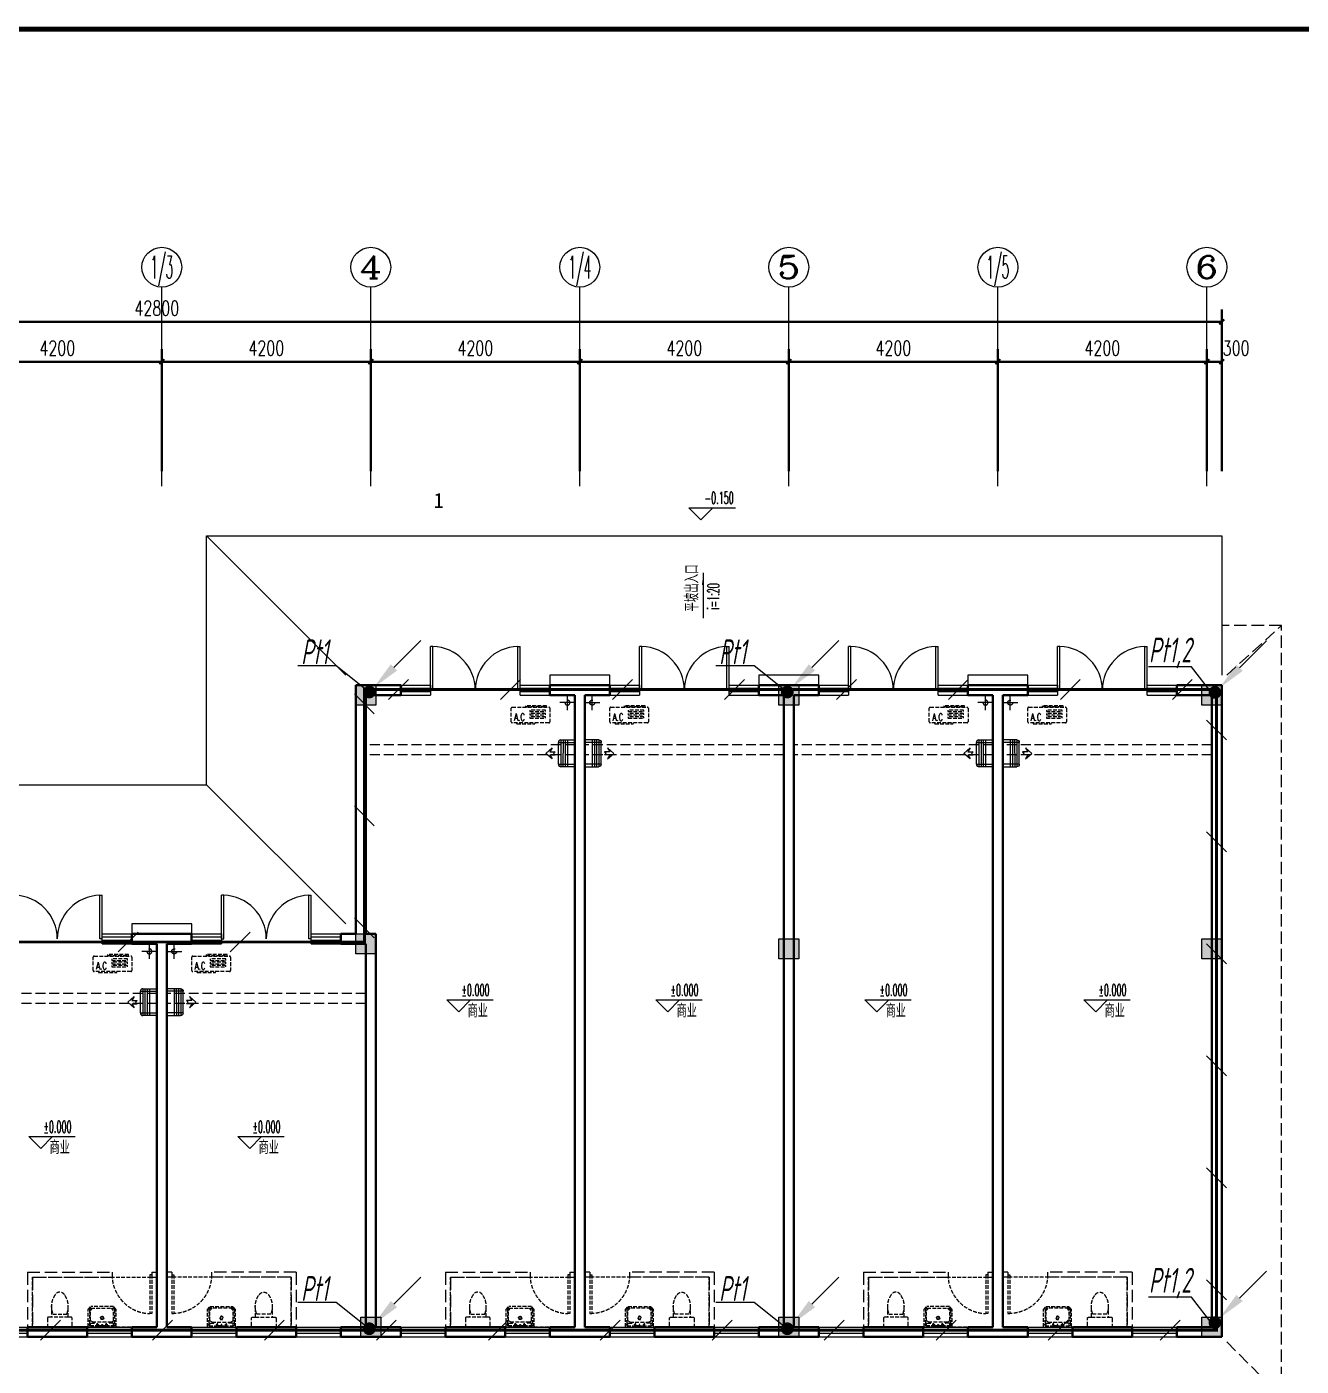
# Model space of a CAD drawing. Extents: x 679383 to 1725648, y -4158549 to 860327.
# Drawn here: x 773603 to 799212, y -2313603 to -2286683 of the extents above; entities that cross this region are included whole.
import ezdxf
from ezdxf.enums import TextEntityAlignment as Align

# ---------------------------------------------------------------- set-up
doc = ezdxf.new("R2010")
doc.units = 0
doc.header["$LTSCALE"] = 1000
doc.header["$MEASUREMENT"] = 0
for name, pattern in [('__DASH', [0.35, 0.25, -0.1]), ('CENTER2', [1.125, 0.75, -0.125, 0.125, -0.125]), ('DASH', [0.35, 0.25, -0.1])]:
    doc.linetypes.add(name, pattern=pattern)
doc.layers.get('Defpoints').update_dxf_attribs({"color": 8})
for name, color, linetype in [('!!电气', 1, 'Continuous'), ('00-300mm尺寸保温石材一体板外包', 8, 'Continuous'), ('A-AC', 8, 'Continuous'), ('A-EQPM-MECH', 8, 'Continuous'), ('A-TEXT(文字)', 8, 'Continuous'), ('AXIS', 8, 'Continuous'), ('AXIS_TEXT', 8, 'Continuous'), ('C-AXIS(轴号)', 8, 'Continuous'), ('C-AXIS-T(字)', 8, 'Continuous'), ('DIM-照明', 3, 'Continuous'), ('DIM_ELEV', 8, 'Continuous'), ('DIM_SYMB', 8, 'Continuous'), ('LWIRE', 4, 'Continuous'), ('PUB_TEXT', 8, 'Continuous'), ('S-COLU-HATCH', 8, 'Continuous'), ('S-COLU-LINE1', 8, 'Continuous'), ('SHTLN', 4, 'Continuous'), ('WIRE-接地', 2, 'Continuous'), ('卫生间', 8, 'Continuous'), ('图框', 140, 'Continuous'), ('机电标识类', 8, 'Continuous')]:
    doc.layers.add(name, color=color, linetype=linetype)
for name, color, linetype, lineweight in [('WALL', 8, 'Continuous', 40), ('WINDOW', 8, 'Continuous', 15), ('平面-看线', 8, 'Continuous', 15), ('平面-空调预留孔', 8, 'Continuous', 15), ('空调', 8, 'Continuous', 13)]:
    doc.layers.add(name, color=color, linetype=linetype, lineweight=lineweight)
doc.layers.add('审核', color=1, linetype='Continuous', plot=False)
doc.styles.add('_TCH_AXIS', font='COMPLEX', dxfattribs={"bigfont": 'GBCBIG'})
doc.styles.add('_TCH_DIM', font='SIMPLEX.shx', dxfattribs={"width": 0.7, "bigfont": 'GBCBIG.shx'})
doc.styles.add('_TCH_DIM_T3', font='SIMPLEX', dxfattribs={"width": 0.705882, "bigfont": 'GBCBIG'})
doc.styles.add('_TCH_LABEL', font='simhei.ttf')
doc.styles.add('COMPLEX', font='COMPLEX')
doc.styles.add('HZTXT', font='gbeitc.shx', dxfattribs={"width": 0.8, "height": 400, "bigfont": 'hztxt.shx'})
doc.styles.get("Standard").update_dxf_attribs({"font": 'gbenor.shx', "bigfont": 'gbcbig.shx'})
doc.dimstyles.new('_TCH_ARCH&&100', dxfattribs={"dimtxt": 297.5, "dimasz": 100, "dimexe": 250, "dimexo": 300, "dimgap": 126.25, "dimtad": 1, "dimdec": 0, "dimzin": 0, "dimdsep": 46, "dimtxsty": '_TCH_DIM_T3', "dimblk": 'ARCHTICK', "dimcen": 0.09, "dimclrt": 7, "dimazin": 2, "dimtfac": 1, "dimtdec": 0, "dimtix": 1, "dimtmove": 2, "dimatfit": 3, "dimfxl": 1, "dimtolj": 1, "dimtzin": 0, "dimarcsym": 0})

# ---------------------------------------------------------------- blocks, each defined once
blk = doc.blocks.new('jhyrhjytrht')
at = {"layer": '00-300mm尺寸保温石材一体板外包', "ltscale": 3}
blk.add_lwpolyline([(265849, -63775), (264649, -63775), (264649, -63975), (265849, -63975)], close=True, dxfattribs=at)
blk = doc.blocks.new('QER5Y5WE3')
for p, q in [((-194, 188), (-1, 388)), ((72, 389), (-156, 153)), ((292, -73), (-90, 296)), ((321, -43), (-61, 326)), ((360, -17), (-29, 359)), ((389, 14), (0, 389)), ((72, 389), (387, 86)), ((236, 408), (404, 419)), ((326, 383), (236, 408)), ((326, 383), (253, 308)), ((297, 307), (253, 308)), ((299, 264), (297, 307)), ((372, 340), (299, 264)), ((399, 251), (372, 340)), ((399, 251), (404, 419)), ((194, -188), (-194, 188)), ((387, 86), (159, -151)), ((388, 13), (194, -188))]:
    blk.add_line(p, q)
for centre, start, end in [((36, 352), 46.0154, 136.0154), ((351, 49), 316.0154, 46.0154)]:
    blk.add_arc(centre, 51.3, start, end)
blk = doc.blocks.new('GSDFD')
at = {"layer": '机电标识类', "color": 250, "linetype": 'DASH', "ltscale": 400}
for p, q in [((14683876, 6457939), (14683876, 6458239)), ((14683726, 6458089), (14684026, 6458089))]:
    blk.add_line(p, q, dxfattribs=at)
at = {"layer": '空调', "color": 1, "linetype": 'DASH'}
blk.add_circle((14683876, 6458089), 50, dxfattribs=at)
blk = doc.blocks.new('gsergvr')
at = {"layer": '平面-空调预留孔', "linetype": 'DASH', "ltscale": 0.3}
for p, q in [((34075, 17176), (34075, 17166)), ((34085, 17156), (34438, 17156)), ((34448, 17166), (34448, 17176))]:
    blk.add_line(p, q, dxfattribs=at)
for points in [[(34679, 17515), (34260, 17515), (34260, 17500), (34679, 17500)], [(34658, 17428), (34343, 17428), (34343, 17399), (34658, 17399)], [(34658, 17362), (34343, 17362), (34343, 17333), (34658, 17333)], [(34658, 17296), (34343, 17296), (34343, 17267), (34658, 17267)]]:
    blk.add_lwpolyline(points, close=True, dxfattribs=at)
blk.add_lwpolyline([(34729, 17176), (33989, 17176, -0.414214), (33969, 17196), (33969, 17466, -0.414214), (33989, 17486), (34729, 17486, -0.414214), (34749, 17466), (34749, 17196, -0.414214)], format="xyb", close=True, dxfattribs=at)
for centre, start, end in [((34085, 17166), 180, 270), ((34438, 17166), 270, 0)]:
    blk.add_arc(centre, 10, start, end, dxfattribs=at)
at = {"layer": '平面-空调预留孔', "linetype": 'DASH', "ltscale": 0.3, "style": '_TCH_DIM', "width": 0.705882}
blk.add_text('A.C', height=146.9, dxfattribs=at).set_placement((34028, 17216))
blk = doc.blocks.new('1241241')
at = {"layer": '审核', "color": 251, "linetype": '__DASH'}
for p, q in [((1100, 2600), (0, 2600)), ((0, 2500), (0, 2600)), ((1000, 2500), (0, 2500)), ((1000, 2500), (1000, 900)), ((1100, 2600), (1100, 900)), ((1100, 900), (1000, 900)), ((1000, 100), (1000, 100)), ((1100, 100), (1000, 100)), ((1100, 100), (1000, 100)), ((1000, 100), (1000, 0)), ((1100, 100), (1000, 100)), ((1100, 0), (1000, 0)), ((1100, 100), (1100, 100)), ((1100, 100), (1100, 0))]:
    blk.add_line(p, q, dxfattribs=at)
at = {"layer": '审核', "color": 251, "linetype": '__DASH', "ltscale": 0.3}
for p, q in [((0, 2170), (0, 1730)), ((170, 2200), (30, 2200)), ((200, 2119), (200, 2170)), ((200, 1780), (200, 2119)), ((430, 2119), (200, 2119)), ((260, 2089), (260, 1810)), ((30, 1700), (170, 1700)), ((200, 1730), (200, 1780)), ((200, 1780), (430, 1780)), ((0, 1379), (350, 1379)), ((0, 819), (0, 1379)), ((349, 1351), (26, 1351)), ((26, 848), (26, 1351)), ((51, 1379), (51, 1352)), ((123, 1380), (123, 1352)), ((381, 1321), (349, 1351)), ((350, 1379), (410, 1329)), ((26, 1331), (79, 1331)), ((26, 1010), (26, 1190)), ((26, 1100), (26, 1010)), ((79, 1331), (79, 1253)), ((84, 1248), (100, 1248)), ((100, 909), (100, 1289)), ((101, 1291), (127, 1331)), ((127, 1331), (335, 1331)), ((335, 1331), (381, 1290)), ((381, 1321), (381, 878)), ((410, 869), (410, 1329)), ((0, 819), (350, 819)), ((26, 868), (79, 868)), ((349, 848), (26, 848)), ((51, 822), (51, 848)), ((79, 868), (79, 945)), ((84, 950), (100, 950)), ((100, 909), (127, 868)), ((123, 820), (123, 848)), ((127, 868), (335, 868)), ((335, 868), (381, 909)), ((381, 878), (349, 848)), ((350, 819), (410, 869)), ((1100, 900), (1000, 900)), ((270, 100), (270, 140)), ((1050, 140), (270, 140)), ((1050, 100), (270, 100)), ((1100, 100), (1000, 100)), ((1050, 100), (1050, 140))]:
    blk.add_line(p, q, dxfattribs=at)
blk.add_lwpolyline([(1000, 0), (0, 0), (0, 2500), (1000, 2500)], close=True, dxfattribs=at)
for centre, radius in [((44, 1100), 8), ((54, 1190), 15), ((182, 1100), 33.1), ((182, 1100), 24.9), ((56, 1010), 15)]:
    blk.add_circle(centre, radius, dxfattribs=at)
for centre, radius, start, end in [((30, 2170), 30, 90, 180), ((170, 2170), 30, 0, 90), ((413, 1722), 398, 53.3619, 112.5495), ((590, 1950), 110, 303.4509, 56.5491), ((30, 1730), 30, 180, 270), ((170, 1730), 30, 270, 0), ((413, 2177), 398, 247.4505, 306.6381), ((84, 1253), 5, 180, 270), ((105, 1289), 5, 147.2444, 180), ((84, 945), 5, 90, 180), ((1050, 120), 780, 90, 178.5307)]:
    blk.add_arc(centre, radius, start, end, dxfattribs=at)
blk = doc.blocks.new('1243123421321')
at = {"layer": 'S-COLU-HATCH'}
h = blk.add_hatch(color=256, dxfattribs=at)
h.dxf.hatch_style = 1
h.paths.add_polyline_path([(-17400, 13100), (-17000, 13100), (-17000, 12700), (-17400, 12700)])
h = blk.add_hatch(color=256, dxfattribs=at)
h.dxf.hatch_style = 1
h.paths.add_polyline_path([(-8900, 13100), (-8500, 13100), (-8500, 12700), (-8900, 12700)])
h = blk.add_hatch(color=256, dxfattribs=at)
h.dxf.hatch_style = 1
h.paths.add_polyline_path([(-400, 13100), (0, 13100), (0, 12700), (-400, 12700)])
h = blk.add_hatch(color=256, dxfattribs=at)
h.dxf.hatch_style = 1
h.paths.add_polyline_path([(-17400, 8100), (-17000, 8100), (-17000, 7700), (-17400, 7700)])
h = blk.add_hatch(color=256, dxfattribs=at)
h.dxf.hatch_style = 1
h.paths.add_polyline_path([(-8900, 8000), (-8500, 8000), (-8500, 7600), (-8900, 7600)])
h = blk.add_hatch(color=256, dxfattribs=at)
h.dxf.hatch_style = 1
h.paths.add_polyline_path([(-400, 8000), (0, 8000), (0, 7600), (-400, 7600)])
h = blk.add_hatch(color=256, dxfattribs=at)
h.dxf.hatch_style = 1
h.paths.add_polyline_path([(-17300, 400), (-16900, 400), (-16900, 0), (-17300, 0)])
h = blk.add_hatch(color=256, dxfattribs=at)
h.dxf.hatch_style = 1
h.paths.add_polyline_path([(-8900, 400), (-8500, 400), (-8500, 0), (-8900, 0)])
h = blk.add_hatch(color=256, dxfattribs=at)
h.dxf.hatch_style = 1
h.paths.add_polyline_path([(-400, 400), (0, 400), (0, 0), (-400, 0)])
at = {"layer": 'S-COLU-LINE1'}
for points in [[(-17400, 13100), (-17000, 13100), (-17000, 12700), (-17400, 12700)], [(-8900, 13100), (-8500, 13100), (-8500, 12700), (-8900, 12700)], [(-400, 13100), (0, 13100), (0, 12700), (-400, 12700)], [(-17400, 8100), (-17000, 8100), (-17000, 7700), (-17400, 7700)], [(-8900, 8000), (-8500, 8000), (-8500, 7600), (-8900, 7600)], [(-400, 8000), (0, 8000), (0, 7600), (-400, 7600)], [(-17300, 400), (-16900, 400), (-16900, 0), (-17300, 0)], [(-8900, 400), (-8500, 400), (-8500, 0), (-8900, 0)], [(-400, 400), (0, 400), (0, 0), (-400, 0)]]:
    blk.add_lwpolyline(points, close=True, dxfattribs=at)
blk = doc.blocks.new('_ArchTick')
at = {"color": 0, "linetype": 'ByBlock', "const_width": 0.4}
blk.add_lwpolyline([(-0.5, -0.5), (0.5, 0.5)], dxfattribs=at)
blk = doc.blocks.new('*D46')
at = {"layer": 'AXIS', "color": 0, "lineweight": -2, "transparency": 16777216}
for p, q in [((1807172, 1161837), (1807172, 1165087)), ((1807172, 1164837), (1849972, 1164837)), ((1849972, 1161837), (1849972, 1165087))]:
    blk.add_line(p, q, dxfattribs=at)
at = {"layer": 'Defpoints', "color": 0, "transparency": 16777216}
for p in [(1849972, 1164837), (1807172, 1161537), (1849972, 1161537)]:
    blk.add_point(p, dxfattribs=at)
at = {"layer": 'AXIS', "color": 0, "lineweight": -2, "transparency": 16777216, "xscale": 100, "yscale": 100, "zscale": 100, "rotation": 180}
blk.add_blockref('_ArchTick', (1807172, 1164837), dxfattribs=at)
at = {"layer": 'AXIS', "color": 0, "lineweight": -2, "transparency": 16777216, "xscale": 100, "yscale": 100, "zscale": 100}
blk.add_blockref('_ArchTick', (1849972, 1164837), dxfattribs=at)
at = {"layer": 'AXIS', "color": 7, "transparency": 16777216, "insert": (1828572, 1165112), "char_height": 297.5, "attachment_point": 5, "style": '_TCH_DIM_T3'}
blk.add_mtext('\\A1;42800', dxfattribs=at)
blk = doc.blocks.new('*D40')
at = {"layer": 'AXIS', "color": 0, "lineweight": -2, "transparency": 16777216}
for p, q in [((1824472, 1161837), (1824472, 1164287)), ((1824472, 1164037), (1828672, 1164037)), ((1828672, 1161837), (1828672, 1164287))]:
    blk.add_line(p, q, dxfattribs=at)
at = {"layer": 'Defpoints', "color": 0, "transparency": 16777216}
for p in [(1828672, 1164037), (1824472, 1161537), (1828672, 1161537)]:
    blk.add_point(p, dxfattribs=at)
at = {"layer": 'AXIS', "color": 0, "lineweight": -2, "transparency": 16777216, "xscale": 100, "yscale": 100, "zscale": 100, "rotation": 180}
blk.add_blockref('_ArchTick', (1824472, 1164037), dxfattribs=at)
at = {"layer": 'AXIS', "color": 0, "lineweight": -2, "transparency": 16777216, "xscale": 100, "yscale": 100, "zscale": 100}
blk.add_blockref('_ArchTick', (1828672, 1164037), dxfattribs=at)
at = {"layer": 'AXIS', "color": 7, "transparency": 16777216, "insert": (1826572, 1164312), "char_height": 297.5, "attachment_point": 5, "style": '_TCH_DIM_T3'}
blk.add_mtext('\\A1;4200', dxfattribs=at)
blk = doc.blocks.new('*D39')
at = {"layer": 'AXIS', "color": 0, "lineweight": -2, "transparency": 16777216}
for p, q in [((1828672, 1161837), (1828672, 1164287)), ((1828672, 1164037), (1832872, 1164037)), ((1832872, 1161837), (1832872, 1164287))]:
    blk.add_line(p, q, dxfattribs=at)
at = {"layer": 'Defpoints', "color": 0, "transparency": 16777216}
for p in [(1832872, 1164037), (1828672, 1161537), (1832872, 1161537)]:
    blk.add_point(p, dxfattribs=at)
at = {"layer": 'AXIS', "color": 0, "lineweight": -2, "transparency": 16777216, "xscale": 100, "yscale": 100, "zscale": 100, "rotation": 180}
blk.add_blockref('_ArchTick', (1828672, 1164037), dxfattribs=at)
at = {"layer": 'AXIS', "color": 0, "lineweight": -2, "transparency": 16777216, "xscale": 100, "yscale": 100, "zscale": 100}
blk.add_blockref('_ArchTick', (1832872, 1164037), dxfattribs=at)
at = {"layer": 'AXIS', "color": 7, "transparency": 16777216, "insert": (1830772, 1164312), "char_height": 297.5, "attachment_point": 5, "style": '_TCH_DIM_T3'}
blk.add_mtext('\\A1;4200', dxfattribs=at)
blk = doc.blocks.new('*D38')
at = {"layer": 'AXIS', "color": 0, "lineweight": -2, "transparency": 16777216}
for p, q in [((1832872, 1161837), (1832872, 1164287)), ((1832872, 1164037), (1837072, 1164037)), ((1837072, 1161837), (1837072, 1164287))]:
    blk.add_line(p, q, dxfattribs=at)
at = {"layer": 'Defpoints', "color": 0, "transparency": 16777216}
for p in [(1837072, 1164037), (1832872, 1161537), (1837072, 1161537)]:
    blk.add_point(p, dxfattribs=at)
at = {"layer": 'AXIS', "color": 0, "lineweight": -2, "transparency": 16777216, "xscale": 100, "yscale": 100, "zscale": 100, "rotation": 180}
blk.add_blockref('_ArchTick', (1832872, 1164037), dxfattribs=at)
at = {"layer": 'AXIS', "color": 0, "lineweight": -2, "transparency": 16777216, "xscale": 100, "yscale": 100, "zscale": 100}
blk.add_blockref('_ArchTick', (1837072, 1164037), dxfattribs=at)
at = {"layer": 'AXIS', "color": 7, "transparency": 16777216, "insert": (1834972, 1164312), "char_height": 297.5, "attachment_point": 5, "style": '_TCH_DIM_T3'}
blk.add_mtext('\\A1;4200', dxfattribs=at)
blk = doc.blocks.new('*D37')
at = {"layer": 'AXIS', "color": 0, "lineweight": -2, "transparency": 16777216}
for p, q in [((1837072, 1161837), (1837072, 1164287)), ((1837072, 1164037), (1841272, 1164037)), ((1841272, 1161837), (1841272, 1164287))]:
    blk.add_line(p, q, dxfattribs=at)
at = {"layer": 'Defpoints', "color": 0, "transparency": 16777216}
for p in [(1841272, 1164037), (1837072, 1161537), (1841272, 1161537)]:
    blk.add_point(p, dxfattribs=at)
at = {"layer": 'AXIS', "color": 0, "lineweight": -2, "transparency": 16777216, "xscale": 100, "yscale": 100, "zscale": 100, "rotation": 180}
blk.add_blockref('_ArchTick', (1837072, 1164037), dxfattribs=at)
at = {"layer": 'AXIS', "color": 0, "lineweight": -2, "transparency": 16777216, "xscale": 100, "yscale": 100, "zscale": 100}
blk.add_blockref('_ArchTick', (1841272, 1164037), dxfattribs=at)
at = {"layer": 'AXIS', "color": 7, "transparency": 16777216, "insert": (1839172, 1164312), "char_height": 297.5, "attachment_point": 5, "style": '_TCH_DIM_T3'}
blk.add_mtext('\\A1;4200', dxfattribs=at)
blk = doc.blocks.new('*D36')
at = {"layer": 'AXIS', "color": 0, "lineweight": -2, "transparency": 16777216}
for p, q in [((1841272, 1161837), (1841272, 1164287)), ((1841272, 1164037), (1845472, 1164037)), ((1845472, 1161837), (1845472, 1164287))]:
    blk.add_line(p, q, dxfattribs=at)
at = {"layer": 'Defpoints', "color": 0, "transparency": 16777216}
for p in [(1845472, 1164037), (1841272, 1161537), (1845472, 1161537)]:
    blk.add_point(p, dxfattribs=at)
at = {"layer": 'AXIS', "color": 0, "lineweight": -2, "transparency": 16777216, "xscale": 100, "yscale": 100, "zscale": 100, "rotation": 180}
blk.add_blockref('_ArchTick', (1841272, 1164037), dxfattribs=at)
at = {"layer": 'AXIS', "color": 0, "lineweight": -2, "transparency": 16777216, "xscale": 100, "yscale": 100, "zscale": 100}
blk.add_blockref('_ArchTick', (1845472, 1164037), dxfattribs=at)
at = {"layer": 'AXIS', "color": 7, "transparency": 16777216, "insert": (1843372, 1164312), "char_height": 297.5, "attachment_point": 5, "style": '_TCH_DIM_T3'}
blk.add_mtext('\\A1;4200', dxfattribs=at)
blk = doc.blocks.new('*D35')
at = {"layer": 'AXIS', "color": 0, "lineweight": -2, "transparency": 16777216}
for p, q in [((1845472, 1161837), (1845472, 1164287)), ((1845472, 1164037), (1849672, 1164037)), ((1849672, 1161837), (1849672, 1164287))]:
    blk.add_line(p, q, dxfattribs=at)
at = {"layer": 'Defpoints', "color": 0, "transparency": 16777216}
for p in [(1849672, 1164037), (1845472, 1161537), (1849672, 1161537)]:
    blk.add_point(p, dxfattribs=at)
at = {"layer": 'AXIS', "color": 0, "lineweight": -2, "transparency": 16777216, "xscale": 100, "yscale": 100, "zscale": 100, "rotation": 180}
blk.add_blockref('_ArchTick', (1845472, 1164037), dxfattribs=at)
at = {"layer": 'AXIS', "color": 0, "lineweight": -2, "transparency": 16777216, "xscale": 100, "yscale": 100, "zscale": 100}
blk.add_blockref('_ArchTick', (1849672, 1164037), dxfattribs=at)
at = {"layer": 'AXIS', "color": 7, "transparency": 16777216, "insert": (1847572, 1164312), "char_height": 297.5, "attachment_point": 5, "style": '_TCH_DIM_T3'}
blk.add_mtext('\\A1;4200', dxfattribs=at)
blk = doc.blocks.new('*D34')
at = {"layer": 'AXIS', "color": 0, "lineweight": -2, "transparency": 16777216}
for p, q in [((1849672, 1161837), (1849672, 1164287)), ((1849672, 1164037), (1849972, 1164037)), ((1849972, 1161837), (1849972, 1164287))]:
    blk.add_line(p, q, dxfattribs=at)
at = {"layer": 'Defpoints', "color": 0, "transparency": 16777216}
for p in [(1849972, 1164037), (1849672, 1161537), (1849972, 1161537)]:
    blk.add_point(p, dxfattribs=at)
at = {"layer": 'AXIS', "color": 0, "lineweight": -2, "transparency": 16777216, "xscale": 100, "yscale": 100, "zscale": 100, "rotation": 180}
blk.add_blockref('_ArchTick', (1849672, 1164037), dxfattribs=at)
at = {"layer": 'AXIS', "color": 0, "lineweight": -2, "transparency": 16777216, "xscale": 100, "yscale": 100, "zscale": 100}
blk.add_blockref('_ArchTick', (1849972, 1164037), dxfattribs=at)
at = {"layer": 'AXIS', "color": 7, "transparency": 16777216, "insert": (1850261, 1164312), "char_height": 297.5, "attachment_point": 5, "style": '_TCH_DIM_T3'}
blk.add_mtext('\\A1;300', dxfattribs=at)
blk = doc.blocks.new('$DorLib2D$00000002')
for p, q in [((-0.5, 0), (-0.5, 0.4875)), ((-0.475, 0.4875), (-0.5, 0.4875)), ((-0.475, 0), (-0.475, 0.4875)), ((0.475, 0), (0.475, 0.4875)), ((0.475, 0.4875), (0.5, 0.4875)), ((0.5, 0), (0.5, 0.4875)), ((-0.5, 0), (-0.475, 0)), ((0.5, 0), (0.475, 0))]:
    blk.add_line(p, q)
at = {"lineweight": 13}
for centre, start, end in [((-0.4875, 0), 0, 88.53072), ((0.4875, 0), 91.46928, 180)]:
    blk.add_arc(centre, 0.4875, start, end, dxfattribs=at)
blk = doc.blocks.new('$WINLIB2D$00000001')
at = {"color": 0}
for points in [[(-0.5, 0.5), (-0.5, -0.5)], [(-0.5, 0.5), (0.5, 0.5)], [(0.5, -0.5), (0.5, 0.5)], [(0.5, 0.167), (-0.5, 0.167)], [(0.5, -0.167), (-0.5, -0.167)], [(-0.5, -0.5), (0.5, -0.5)]]:
    blk.add_lwpolyline(points, dxfattribs=at)
blk = doc.blocks.new('_AXISO')
blk.add_circle((0, 0), 0.5)
at = {"layer": 'AXIS_TEXT', "style": 'COMPLEX', "width": 1.041667}
blk.add_attdef('A', text='', height=0.56, dxfattribs=at).set_placement((-0.25, -0.28), (0.25, -0.28), align=Align.FIT)
blk = doc.blocks.new('$TelecSys$00000008')
blk.add_line((0.4, 0.4), (-0.4, -0.4))
blk = doc.blocks.new('$TelecSys$00000078')
for p, q in [((1.15, 1.15), (0.55, 0.55)), ((0.104, 0.104), (0.104, 0.104)), ((-0.104, -0.104), (-0.104, -0.104))]:
    blk.add_line(p, q)
at = {"const_width": 0.142}
blk.add_lwpolyline([(-0.071, 0, 1), (0.071, 0, 1)], format="xyb", close=True, dxfattribs=at)
blk.add_solid([(0.62, 0.48), (0.48, 0.62), (0.1, 0.1)])
at = {"width": 0.8, "flags": 9}
blk.add_attdef('A', (0, 0), '', height=0.00002, dxfattribs=at)
blk = doc.blocks.new('SADFASDGHH')
at = {"layer": 'DIM_SYMB'}
blk.add_hatch(color=8, dxfattribs=at).paths.add_polyline_path([(1839556.9, 1159791.8), (1839556.9, 1159551.8), (1839524.9, 1159551.8)])
at = {"layer": '00-300mm尺寸保温石材一体板外包', "color": 8, "ltscale": 3, "const_width": 0.001}
for points in [[(1833472.2, 1157536.9), (1833472.2, 1157736.9), (1832372.2, 1157736.9), (1832372.2, 1152736.9), (1832272.2, 1152736.9), (1832272.2, 1152536.9)], [(1849072.2, 1144436.9), (1849072.2, 1144336.9), (1850072.2, 1144336.9), (1850072.2, 1157536.9), (1850072.2, 1157736.9), (1849072.2, 1157736.9), (1849072.2, 1157536.9)], [(1825972.2, 1144436.9), (1825972.2, 1144336.9), (1827172.2, 1144336.9), (1827172.2, 1144436.9)], [(1828072.2, 1144436.9), (1828072.2, 1144336.9), (1829272.2, 1144336.9), (1829272.2, 1144436.9)], [(1830172.2, 1144436.9), (1830172.2, 1144336.9), (1831372.2, 1144336.9), (1831372.2, 1144436.9)], [(1832272.2, 1144436.9), (1832272.2, 1144336.9), (1833472.2, 1144336.9), (1833472.2, 1144436.9)], [(1834372.2, 1144436.9), (1834372.2, 1144336.9), (1835572.2, 1144336.9), (1835572.2, 1144436.9)], [(1836472.2, 1144436.9), (1836472.2, 1144336.9), (1837672.2, 1144336.9), (1837672.2, 1144436.9)], [(1838572.2, 1144436.9), (1838572.2, 1144336.9), (1839772.2, 1144336.9), (1839772.2, 1144436.9)], [(1840672.2, 1144436.9), (1840672.2, 1144336.9), (1841872.2, 1144336.9), (1841872.2, 1144436.9)], [(1842772.2, 1144436.9), (1842772.2, 1144336.9), (1843972.2, 1144336.9), (1843972.2, 1144436.9)], [(1844872.2, 1144436.9), (1844872.2, 1144336.9), (1846072.2, 1144336.9), (1846072.2, 1144436.9)], [(1846972.2, 1144436.9), (1846972.2, 1144336.9), (1848172.2, 1144336.9), (1848172.2, 1144436.9)]]:
    blk.add_lwpolyline(points, dxfattribs=at)
at = {"layer": 'A-EQPM-MECH', "color": 8}
for points in [[(1807372.2, 1152736.9), (1807372.2, 1155536.9), (1829572.2, 1155536.9), (1829572.2, 1160536.9), (1849972.2, 1160536.9), (1849972.2, 1157736.9)], [(1829572.2, 1160536.9), (1832372.2, 1157736.9)], [(1829572.2, 1155536.9), (1832372.2, 1152736.9)]]:
    blk.add_lwpolyline(points, dxfattribs=at)
at = {"layer": 'C-AXIS(轴号)', "color": 8}
for p, q in [((1828672.2, 1161536.9), (1828672.2, 1165536.9)), ((1832872.2, 1161536.9), (1832872.2, 1165536.9)), ((1837072.2, 1161536.9), (1837072.2, 1165536.9)), ((1841272.2, 1161536.9), (1841272.2, 1165536.9)), ((1845472.2, 1161536.9), (1845472.2, 1165536.9)), ((1849672.2, 1161536.9), (1849672.2, 1165536.9))]:
    blk.add_line(p, q, dxfattribs=at)
at = {"layer": 'DIM_ELEV', "color": 8}
for p, q in [((1839502.6, 1160861.9), (1839262.6, 1161101.9)), ((1839262.6, 1161101.9), (1840197.9, 1161101.9)), ((1839502.6, 1160861.9), (1839742.6, 1161101.9)), ((1834638.5, 1150969.8), (1834398.5, 1151209.8)), ((1834398.5, 1151209.8), (1835333.8, 1151209.8)), ((1834638.5, 1150969.8), (1834878.5, 1151209.8)), ((1838838.5, 1150969.8), (1838598.5, 1151209.8)), ((1838598.5, 1151209.8), (1839533.8, 1151209.8)), ((1838838.5, 1150969.8), (1839078.5, 1151209.8)), ((1843038.5, 1150969.8), (1842798.5, 1151209.8)), ((1842798.5, 1151209.8), (1843733.8, 1151209.8)), ((1843038.5, 1150969.8), (1843278.5, 1151209.8)), ((1847438.5, 1150969.8), (1847198.5, 1151209.8)), ((1847198.5, 1151209.8), (1848133.8, 1151209.8)), ((1847438.5, 1150969.8), (1847678.5, 1151209.8)), ((1826238.5, 1148222.6), (1825998.5, 1148462.6)), ((1825998.5, 1148462.6), (1826933.8, 1148462.6)), ((1826238.5, 1148222.6), (1826478.5, 1148462.6)), ((1830438.5, 1148222.6), (1830198.5, 1148462.6)), ((1830198.5, 1148462.6), (1831133.8, 1148462.6)), ((1830438.5, 1148222.6), (1830678.5, 1148462.6))]:
    blk.add_line(p, q, dxfattribs=at)
at = {"layer": 'DIM_SYMB', "color": 8}
blk.add_lwpolyline([(1839556.9, 1158883.6), (1839556.9, 1159791.8)], dxfattribs=at)
at = {"layer": 'WALL', "color": 8}
for p, q in [((1833472.2, 1157536.9), (1832572.2, 1157536.9)), ((1832572.2, 1152536.9), (1832572.2, 1157536.9)), ((1832772.2, 1157336.9), (1833472.2, 1157336.9)), ((1832772.2, 1152536.9), (1832772.2, 1157336.9)), ((1833472.2, 1157336.9), (1833472.2, 1157536.9)), ((1837072.2, 1157536.9), (1836472.2, 1157536.9)), ((1836472.2, 1157536.9), (1836472.2, 1157336.9)), ((1836472.2, 1157336.9), (1836972.2, 1157336.9)), ((1836972.2, 1144636.9), (1836972.2, 1157336.9)), ((1837672.2, 1157536.9), (1837072.2, 1157536.9)), ((1837172.2, 1144636.9), (1837172.2, 1157336.9)), ((1837172.2, 1157336.9), (1837672.2, 1157336.9)), ((1837672.2, 1157336.9), (1837672.2, 1157536.9)), ((1841272.2, 1157536.9), (1840672.2, 1157536.9)), ((1840672.2, 1157536.9), (1840672.2, 1157336.9)), ((1840672.2, 1157336.9), (1841172.2, 1157336.9)), ((1841172.2, 1144636.9), (1841172.2, 1157336.9)), ((1841872.2, 1157536.9), (1841272.2, 1157536.9)), ((1841372.2, 1144636.9), (1841372.2, 1157336.9)), ((1841372.2, 1157336.9), (1841872.2, 1157336.9)), ((1841872.2, 1157336.9), (1841872.2, 1157536.9)), ((1845472.2, 1157536.9), (1844872.2, 1157536.9)), ((1844872.2, 1157536.9), (1844872.2, 1157336.9)), ((1844872.2, 1157336.9), (1845372.2, 1157336.9)), ((1845372.2, 1144636.9), (1845372.2, 1157336.9)), ((1846072.2, 1157536.9), (1845472.2, 1157536.9)), ((1845572.2, 1144636.9), (1845572.2, 1157336.9)), ((1845572.2, 1157336.9), (1846072.2, 1157336.9)), ((1846072.2, 1157336.9), (1846072.2, 1157536.9)), ((1849972.2, 1157536.9), (1849072.2, 1157536.9)), ((1849072.2, 1157536.9), (1849072.2, 1157336.9)), ((1849072.2, 1157336.9), (1849772.2, 1157336.9)), ((1849772.2, 1144636.9), (1849772.2, 1157336.9)), ((1849972.2, 1144436.9), (1849972.2, 1157536.9)), ((1828672.2, 1152536.9), (1828072.2, 1152536.9)), ((1828072.2, 1152536.9), (1828072.2, 1152336.9)), ((1829272.2, 1152536.9), (1828672.2, 1152536.9)), ((1829272.2, 1152336.9), (1829272.2, 1152536.9)), ((1832572.2, 1152536.9), (1832272.2, 1152536.9)), ((1832272.2, 1152536.9), (1832272.2, 1152336.9)), ((1832772.2, 1152536.9), (1832972.2, 1152536.9)), ((1832972.2, 1144636.9), (1832972.2, 1152536.9)), ((1828072.2, 1152336.9), (1828572.2, 1152336.9)), ((1828572.2, 1144636.9), (1828572.2, 1152336.9)), ((1828772.2, 1144636.9), (1828772.2, 1152336.9)), ((1828772.2, 1152336.9), (1829272.2, 1152336.9)), ((1832272.2, 1152336.9), (1832672.2, 1152336.9)), ((1832672.2, 1152336.9), (1832772.2, 1152336.9)), ((1832772.2, 1144636.9), (1832772.2, 1152336.9)), ((1827172.2, 1144636.9), (1825972.2, 1144636.9)), ((1825972.2, 1144636.9), (1825972.2, 1144436.9)), ((1825972.2, 1144436.9), (1827172.2, 1144436.9)), ((1827172.2, 1144436.9), (1827172.2, 1144636.9)), ((1828572.2, 1144636.9), (1828072.2, 1144636.9)), ((1828072.2, 1144636.9), (1828072.2, 1144436.9)), ((1828072.2, 1144436.9), (1828672.2, 1144436.9)), ((1828672.2, 1144436.9), (1829272.2, 1144436.9)), ((1829272.2, 1144636.9), (1828772.2, 1144636.9)), ((1829272.2, 1144436.9), (1829272.2, 1144636.9)), ((1831372.2, 1144636.9), (1830172.2, 1144636.9)), ((1830172.2, 1144636.9), (1830172.2, 1144436.9)), ((1830172.2, 1144436.9), (1831372.2, 1144436.9)), ((1831372.2, 1144436.9), (1831372.2, 1144636.9)), ((1832772.2, 1144636.9), (1832272.2, 1144636.9)), ((1832272.2, 1144636.9), (1832272.2, 1144436.9)), ((1832272.2, 1144436.9), (1832872.2, 1144436.9)), ((1832872.2, 1144436.9), (1833472.2, 1144436.9)), ((1833472.2, 1144636.9), (1832972.2, 1144636.9)), ((1833472.2, 1144436.9), (1833472.2, 1144636.9)), ((1835572.2, 1144636.9), (1834372.2, 1144636.9)), ((1834372.2, 1144636.9), (1834372.2, 1144436.9)), ((1834372.2, 1144436.9), (1835572.2, 1144436.9)), ((1835572.2, 1144436.9), (1835572.2, 1144636.9)), ((1836972.2, 1144636.9), (1836472.2, 1144636.9)), ((1836472.2, 1144636.9), (1836472.2, 1144436.9)), ((1836472.2, 1144436.9), (1837072.2, 1144436.9)), ((1837072.2, 1144436.9), (1837672.2, 1144436.9)), ((1837672.2, 1144636.9), (1837172.2, 1144636.9)), ((1837672.2, 1144436.9), (1837672.2, 1144636.9)), ((1839772.2, 1144636.9), (1838572.2, 1144636.9)), ((1838572.2, 1144636.9), (1838572.2, 1144436.9)), ((1838572.2, 1144436.9), (1839772.2, 1144436.9)), ((1839772.2, 1144436.9), (1839772.2, 1144636.9)), ((1841172.2, 1144636.9), (1840672.2, 1144636.9)), ((1840672.2, 1144636.9), (1840672.2, 1144436.9)), ((1840672.2, 1144436.9), (1841272.2, 1144436.9)), ((1841272.2, 1144436.9), (1841872.2, 1144436.9)), ((1841872.2, 1144636.9), (1841372.2, 1144636.9)), ((1841872.2, 1144436.9), (1841872.2, 1144636.9)), ((1843972.2, 1144636.9), (1842772.2, 1144636.9)), ((1842772.2, 1144636.9), (1842772.2, 1144436.9)), ((1842772.2, 1144436.9), (1843972.2, 1144436.9)), ((1843972.2, 1144436.9), (1843972.2, 1144636.9)), ((1845372.2, 1144636.9), (1844872.2, 1144636.9)), ((1844872.2, 1144636.9), (1844872.2, 1144436.9)), ((1844872.2, 1144436.9), (1845472.2, 1144436.9)), ((1845472.2, 1144436.9), (1846072.2, 1144436.9)), ((1846072.2, 1144636.9), (1845572.2, 1144636.9)), ((1846072.2, 1144436.9), (1846072.2, 1144636.9)), ((1848172.2, 1144636.9), (1846972.2, 1144636.9)), ((1846972.2, 1144636.9), (1846972.2, 1144436.9)), ((1846972.2, 1144436.9), (1848172.2, 1144436.9)), ((1848172.2, 1144436.9), (1848172.2, 1144636.9)), ((1849772.2, 1144636.9), (1849072.2, 1144636.9)), ((1849072.2, 1144636.9), (1849072.2, 1144436.9)), ((1849072.2, 1144436.9), (1849972.2, 1144436.9))]:
    blk.add_line(p, q, dxfattribs=at)
at = {"layer": '卫生间', "color": 8, "linetype": 'DASH'}
for points in [[(1807372.2, 1153736.9), (1806172.2, 1153736.9), (1806172.2, 1143236.9), (1851172.2, 1143236.9), (1851172.2, 1158736.9), (1849972.2, 1158736.9)], [(1850072.2, 1157736.9), (1851172.2, 1158736.9)], [(1850072.2, 1144336.9), (1851172.2, 1143236.9)]]:
    blk.add_lwpolyline(points, dxfattribs=at)
at = {"layer": '平面-看线', "color": 8, "linetype": 'DASH', "ltscale": 0.8}
for points in [[(1836972.2, 1156337.4), (1832772.2, 1156337.4)], [(1841172.2, 1156337.4), (1837172.2, 1156337.4)], [(1845372.2, 1156337.4), (1841372.2, 1156337.4)], [(1849772.2, 1156337.4), (1845572.2, 1156337.4)], [(1836972.2, 1156137.4), (1832772.2, 1156137.4)], [(1841172.2, 1156137.4), (1837172.2, 1156137.4)], [(1845372.2, 1156137.4), (1841372.2, 1156137.4)], [(1849772.2, 1156137.4), (1845572.2, 1156137.4)], [(1828572.2, 1151337.4), (1824572.2, 1151337.4)], [(1828572.2, 1151137.4), (1824572.2, 1151137.4)], [(1832772.2, 1151337.4), (1828772.2, 1151337.4)], [(1832772.2, 1151137.4), (1828772.2, 1151137.4)]]:
    blk.add_lwpolyline(points, dxfattribs=at)
at = {"color": 8, "xscale": -1}
for p in [(16520698.9, -5300903), (16529098.9, -5300903), (16512298.9, -5305903)]:
    blk.add_blockref('GSDFD', p, dxfattribs=at)
at = {"color": 8}
for p in [(-12846554.4, -5300903), (-12838154.4, -5300903), (-12854954.4, -5305903)]:
    blk.add_blockref('GSDFD', p, dxfattribs=at)
at = {"color": 8, "rotation": 90}
for p in [(1828572.2, 1144636.9), (1836972.2, 1144636.9), (1845372.2, 1144636.9)]:
    blk.add_blockref('1241241', p, dxfattribs=at)
at = {"color": 8, "xscale": -1, "rotation": 269.9999999999409}
for p in [(1828772.2, 1144636.9), (1837172.2, 1144636.9), (1845572.2, 1144636.9)]:
    blk.add_blockref('1241241', p, dxfattribs=at)
at = {"layer": '00-300mm尺寸保温石材一体板外包', "color": 8}
for p in [(1571823.5, 1221512.1), (1576023.5, 1221512.1), (1580223.5, 1221512.1), (1563423.5, 1216512.1)]:
    blk.add_blockref('jhyrhjytrht', p, dxfattribs=at)
at = {"layer": 'A-AC', "color": 8, "linetype": 'ByBlock', "rotation": 133.9846063388433}
for p in [(1836972.2, 1156166.9), (1845372.2, 1156166.9), (1828572.2, 1151166.9)]:
    blk.add_blockref('QER5Y5WE3', p, dxfattribs=at)
at = {"layer": 'A-AC', "color": 8, "linetype": 'ByBlock', "xscale": -1, "rotation": 226.0153936611567}
for p in [(1837172.2, 1156166.9), (1845572.2, 1156166.9), (1828772.2, 1151166.9)]:
    blk.add_blockref('QER5Y5WE3', p, dxfattribs=at)
at = {"layer": 'C-AXIS(轴号)', "color": 8}
ref = blk.add_blockref('_AXISO', (1828672.2, 1165936.9), dxfattribs=dict(at, xscale=800, yscale=800, zscale=800))
ref.add_attrib('A', '1/3', dxfattribs={"layer": 'C-AXIS-T(字)', "height": 452.55, "style": '_TCH_AXIS', "width": 0.411765}).set_placement((1828446, 1165710.6), (1828898.5, 1165710.6), align=Align.FIT)
ref = blk.add_blockref('_AXISO', (1832872.2, 1165936.9), dxfattribs=dict(at, xscale=800, yscale=800, zscale=800))
ref.add_attrib('A', '4', dxfattribs={"layer": 'C-AXIS-T(字)', "height": 452.5, "style": '_TCH_AXIS', "width": 1.3125}).set_placement((1832646, 1165710.6), (1833098.5, 1165710.6), align=Align.FIT)
ref = blk.add_blockref('_AXISO', (1837072.2, 1165936.9), dxfattribs=dict(at, xscale=800, yscale=800, zscale=800))
ref.add_attrib('A', '1/4', dxfattribs={"layer": 'C-AXIS-T(字)', "height": 452.55, "style": '_TCH_AXIS', "width": 0.396226}).set_placement((1836846, 1165710.6), (1837298.5, 1165710.6), align=Align.FIT)
ref = blk.add_blockref('_AXISO', (1841272.2, 1165936.9), dxfattribs=dict(at, xscale=800, yscale=800, zscale=800))
ref.add_attrib('A', '5', dxfattribs={"layer": 'C-AXIS-T(字)', "height": 452.5, "style": '_TCH_AXIS', "width": 1.5}).set_placement((1841046, 1165710.6), (1841498.5, 1165710.6), align=Align.FIT)
ref = blk.add_blockref('_AXISO', (1845472.2, 1165936.9), dxfattribs=dict(at, xscale=800, yscale=800, zscale=800))
ref.add_attrib('A', '1/5', dxfattribs={"layer": 'C-AXIS-T(字)', "height": 452.55, "style": '_TCH_AXIS', "width": 0.411765}).set_placement((1845246, 1165710.6), (1845698.5, 1165710.6), align=Align.FIT)
ref = blk.add_blockref('_AXISO', (1849672.2, 1165936.9), dxfattribs=dict(at, xscale=800, yscale=800, zscale=800))
ref.add_attrib('A', '6', dxfattribs={"layer": 'C-AXIS-T(字)', "height": 452.5, "style": '_TCH_AXIS', "width": 1.5}).set_placement((1849446, 1165710.6), (1849898.5, 1165710.6), align=Align.FIT)
at = {"layer": 'S-COLU-LINE1', "color": 8}
blk.add_blockref('1243123421321', (1849972.2, 1144436.9), dxfattribs=at)
at = {"layer": 'WINDOW', "color": 8}
for name, p, xscale, yscale, zscale in [('$DorLib2D$00000002', (1834972.2, 1157436.9), 1800, 1800, 1800), ('$DorLib2D$00000002', (1839172.2, 1157436.9), 1800, 1800, 1800), ('$DorLib2D$00000002', (1843372.2, 1157436.9), 1800, 1800, 1800), ('$DorLib2D$00000002', (1847572.2, 1157436.9), 1800, 1800, 1800), ('$WINLIB2D$00000001', (1833772.2, 1157436.9), 600, -200, 600), ('$WINLIB2D$00000001', (1836172.2, 1157436.9), 600, -200, 600), ('$WINLIB2D$00000001', (1837972.2, 1157436.9), 600, -200, 600), ('$WINLIB2D$00000001', (1840372.2, 1157436.9), 600, -200, 600), ('$WINLIB2D$00000001', (1842172.2, 1157436.9), 600, -200, 600), ('$WINLIB2D$00000001', (1844572.2, 1157436.9), 600, -200, 600), ('$WINLIB2D$00000001', (1846372.2, 1157436.9), 600, -200, 600), ('$WINLIB2D$00000001', (1848772.2, 1157436.9), 600, -200, 600), ('$DorLib2D$00000002', (1826572.2, 1152436.9), 1800, 1800, 1800), ('$DorLib2D$00000002', (1830772.2, 1152436.9), 1800, 1800, 1800), ('$WINLIB2D$00000001', (1827772.2, 1152436.9), 600, -200, 600), ('$WINLIB2D$00000001', (1829572.2, 1152436.9), 600, -200, 600), ('$WINLIB2D$00000001', (1831972.2, 1152436.9), 600, -200, 600), ('$WINLIB2D$00000001', (1825522.2, 1144536.9), 900, 200, 900), ('$WINLIB2D$00000001', (1827622.2, 1144536.9), 900, 200, 900), ('$WINLIB2D$00000001', (1829722.2, 1144536.9), 900, 200, 900), ('$WINLIB2D$00000001', (1831822.2, 1144536.9), 900, 200, 900), ('$WINLIB2D$00000001', (1833922.2, 1144536.9), 900, 200, 900), ('$WINLIB2D$00000001', (1836022.2, 1144536.9), 900, 200, 900), ('$WINLIB2D$00000001', (1838122.2, 1144536.9), 900, 200, 900), ('$WINLIB2D$00000001', (1840222.2, 1144536.9), 900, 200, 900), ('$WINLIB2D$00000001', (1842322.2, 1144536.9), 900, 200, 900), ('$WINLIB2D$00000001', (1844422.2, 1144536.9), 900, 200, 900), ('$WINLIB2D$00000001', (1846522.2, 1144536.9), 900, 200, 900), ('$WINLIB2D$00000001', (1848622.2, 1144536.9), 900, 200, 900)]:
    blk.add_blockref(name, p, dxfattribs=dict(at, xscale=xscale, yscale=yscale, zscale=zscale))
at = {"layer": '平面-空调预留孔', "color": 8}
for p in [(1801723.7, 1139605.7), (1803703.7, 1139605.7), (1810123.7, 1139605.7), (1812103.7, 1139605.7), (1793323.7, 1134605.7), (1795303.7, 1134605.7)]:
    blk.add_blockref('gsergvr', p, dxfattribs=at)
at = {"layer": 'A-TEXT(文字)', "color": 8, "style": '_TCH_LABEL'}
blk.add_text('1', height=300.4, dxfattribs=at).set_placement((1834133.9, 1161100.7))
at = {"layer": 'PUB_TEXT', "color": 8, "style": '_TCH_DIM', "width": 0.494118}
for s, p in [('-0.150', (1839580.3, 1161182)), ('%%P0.000', (1834693.8, 1151289.9)), ('%%P0.000', (1838893.8, 1151289.9)), ('%%P0.000', (1843093.8, 1151289.9)), ('%%P0.000', (1847493.8, 1151289.9)), ('%%P0.000', (1826293.8, 1148542.7)), ('%%P0.000', (1830493.8, 1148542.7))]:
    blk.add_text(s, height=238, dxfattribs=at).set_placement(p)
at = {"layer": 'PUB_TEXT', "color": 8, "style": '_TCH_DIM'}
for s, height, width, p in [('平坡出入口', 270.07, 0.7, (1839458.9, 1159015.5)), ('i=1:20', 238, 0.494118, (1839875, 1159060.5))]:
    blk.add_text(s, height=height, rotation=90, dxfattribs=dict(at, width=width)).set_placement(p)
at = {"layer": 'PUB_TEXT', "color": 8}
for p in [(1834817.7, 1150858.2), (1839017.7, 1150858.2), (1843217.7, 1150858.2), (1847617.7, 1150858.2), (1826417.7, 1148110.9), (1830617.7, 1148110.9)]:
    blk.add_text('商业', height=270.07, dxfattribs=at).set_placement(p)
at = {"layer": 'AXIS', "color": 8}
for p1, p2, distance, picture, middle in [((1807172.2, 1161536.9), (1849972.2, 1161536.9), 3300, '*D46', (1828572.2, 1165111.9)), ((1824472.2, 1161536.9), (1828672.2, 1161536.9), 2500, '*D40', (1826572.2, 1164311.9)), ((1828672.2, 1161536.9), (1832872.2, 1161536.9), 2500, '*D39', (1830772.2, 1164311.9)), ((1832872.2, 1161536.9), (1837072.2, 1161536.9), 2500, '*D38', (1834972.2, 1164311.9)), ((1837072.2, 1161536.9), (1841272.2, 1161536.9), 2500, '*D37', (1839172.2, 1164311.9)), ((1841272.2, 1161536.9), (1845472.2, 1161536.9), 2500, '*D36', (1843372.2, 1164311.9)), ((1845472.2, 1161536.9), (1849672.2, 1161536.9), 2500, '*D35', (1847572.2, 1164311.9))]:
    dim = blk.add_aligned_dim(p1=p1, p2=p2, distance=distance, dimstyle='_TCH_ARCH&&100', dxfattribs=at)
    dim.commit()
    dim.dimension.update_dxf_attribs({"geometry": picture, "text_midpoint": middle})
dim = blk.add_linear_dim(base=(1849972.2, 1164036.9), p1=(1849672.2, 1161536.9), p2=(1849972.2, 1161536.9), angle=0, dimstyle='_TCH_ARCH&&100', dxfattribs=at)
dim.commit()
dim.dimension.update_dxf_attribs({"geometry": '*D34', "text_midpoint": (1850261.2, 1164311.9), "dimtype": 129})

msp = doc.modelspace()

# ---------------------------------------------------------------- linework, layer by layer
at = {"layer": '!!电气'}
for points in [[(780486, -2300053), (779822, -2299525), (779047, -2299525)], [(788886, -2300053), (788222, -2299525), (787447, -2299525)], [(797440, -2300112), (797011, -2299547), (796141, -2299547)], [(780486, -2312850), (779822, -2312322), (779047, -2312322)], [(788886, -2312850), (788222, -2312322), (787447, -2312322)], [(797440, -2312778), (797011, -2312213), (796141, -2312213)]]:
    msp.add_lwpolyline(points, dxfattribs=at)
at = {"layer": 'WIRE-接地', "linetype": 'CENTER2', "const_width": 60}
msp.add_lwpolyline([(755144, -2305009), (755144, -2312878), (797512, -2312878), (797509, -2300004), (780387, -2300004), (780387, -2305077), (755144, -2305077)], dxfattribs=at)
at = {"layer": '图框', "const_width": 100}
msp.add_lwpolyline([(741395, -2326733), (812195, -2326733), (812195, -2286733), (741395, -2286733)], close=True, dxfattribs=at)

# ---------------------------------------------------------------- block references
at = {"layer": 'LWIRE', "xscale": 900, "yscale": 900, "zscale": 900}
for p in [(780486, -2300053), (788886, -2300053), (797479, -2300061), (780486, -2312850), (788886, -2312850), (797479, -2312727)]:
    msp.add_blockref('$TelecSys$00000078', p, dxfattribs=at)
at = {"layer": 'SHTLN'}
for p, xscale, yscale, zscale, rotation in [((781073, -2300004), 500, 500, 500, 180), ((783323, -2300004), 500, 500, 500, 180), ((785573, -2300004), 500, 500, 500, 180), ((787823, -2300004), 500, 500, 500, 180), ((790073, -2300004), 500, 500, 500, 180), ((792323, -2300004), 500, 500, 500, 180), ((794573, -2300004), 500, 500, 500, 180), ((796823, -2300004), 500, 500, 500, 180), ((780387, -2300291), 500, 500, 500, 270), ((797510, -2300816), 499.9999999999998, 499.9999999999998, 499.9999999999998, 90.01005924643084), ((780387, -2302541), 500, 500, 500, 270), ((797510, -2303066), 499.9999999999998, 499.9999999999998, 499.9999999999998, 90.01005924643084), ((780387, -2304791), 500, 500, 500, 270), ((775640, -2305077), 500, 500, 500, 180), ((777890, -2305077), 500, 500, 500, 180), ((797510, -2305316), 499.9999999999998, 499.9999999999998, 499.9999999999998, 90.01005924643084), ((797511, -2307566), 499.9999999999998, 499.9999999999998, 499.9999999999998, 90.01005924643084), ((797511, -2309816), 499.9999999999998, 499.9999999999998, 499.9999999999998, 90.01005924643084), ((797512, -2312066), 499.9999999999998, 499.9999999999998, 499.9999999999998, 90.01005924643084)]:
    msp.add_blockref('$TelecSys$00000008', p, dxfattribs=dict(at, xscale=xscale, yscale=yscale, zscale=zscale, rotation=rotation))
at = {"layer": 'SHTLN', "xscale": 500, "yscale": 500, "zscale": 500}
for p in [(774078, -2312878), (776328, -2312878), (778578, -2312878), (780828, -2312878), (783078, -2312878), (785328, -2312878), (787578, -2312878), (789828, -2312878), (792078, -2312878), (794328, -2312878), (796578, -2312878)]:
    msp.add_blockref('$TelecSys$00000008', p, dxfattribs=at)
at = {"layer": 'WALL'}
msp.add_blockref('SADFASDGHH', (-1052356, -3457452), dxfattribs=at)

# ---------------------------------------------------------------- texts
at = {"layer": 'DIM-照明', "color": 7, "ltscale": 0.8, "style": 'HZTXT', "width": 0.7}
for s, p in [('Pt1,2', (796579, -2299267)), ('Pt1', (779390, -2299245)), ('Pt1', (787790, -2299245)), ('Pt1', (779390, -2312042)), ('Pt1', (787790, -2312042)), ('Pt1,2', (796579, -2311934))]:
    msp.add_text(s, height=500, dxfattribs=at).set_placement(p, align=Align.MIDDLE)

doc.saveas('drawing.dxf')
